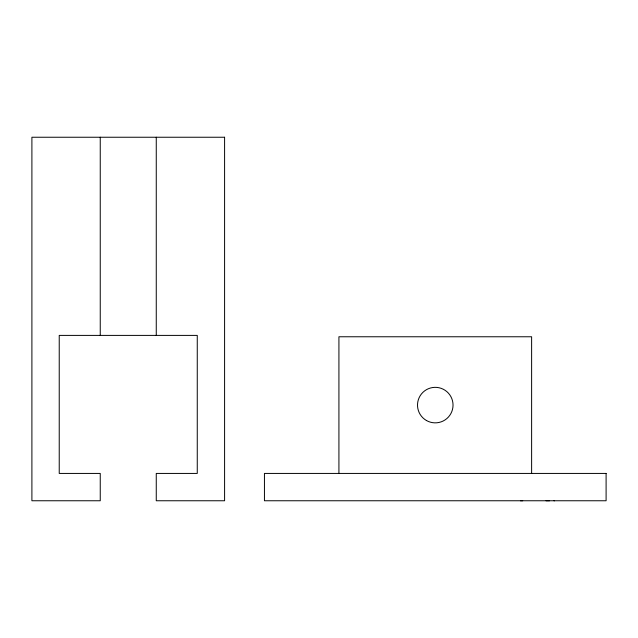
<?xml version="1.0" encoding="UTF-8"?>
<svg xmlns="http://www.w3.org/2000/svg" width="638" height="638" viewBox="0 0 638 638"><rect width="100%" height="100%" fill="white"/><g stroke="black" fill="none" stroke-linecap="round" stroke-linejoin="round"><path stroke-width="0.96" d="M520.417 500.758L522.705 500.758M546.04 500.758L549.581 500.758M553.999 500.758L554.582 500.758M531.621 473.428L531.621 336.768L338.922 336.768L338.922 473.428M156.262 137.242L156.262 335.397M100.246 137.242L100.246 335.397M224.592 137.242L31.9 137.242L31.9 500.758L100.246 500.758L100.246 473.428L59.23 473.428L59.23 335.397L197.262 335.397L197.262 473.428L156.262 473.428L156.262 500.758L224.592 500.758L224.592 137.242M606.1 473.428L264.443 473.428L264.443 500.758L606.1 500.758L606.1 473.428M426.391 420.482A17.768 17.768 0 0 0 453.036 405.098A17.768 17.768 0 0 0 426.391 389.714A17.768 17.768 0 0 0 426.391 420.482"/></g></svg>
